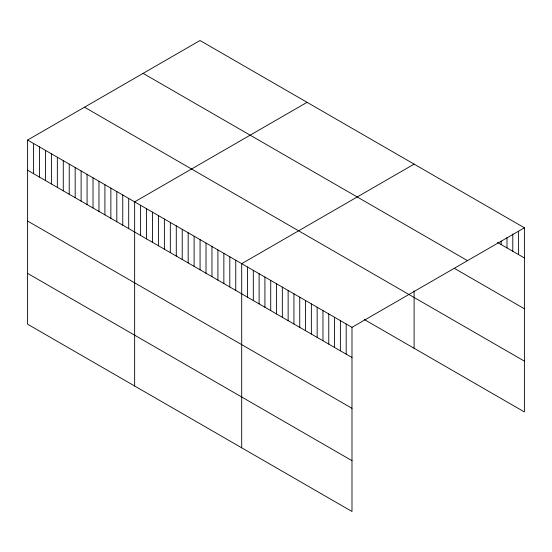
<?xml version="1.0" encoding="UTF-8"?>
<svg xmlns="http://www.w3.org/2000/svg" width="552" height="552" viewBox="0 0 552 552"><rect width="100%" height="100%" fill="white"/><g stroke="black" fill="none" stroke-linecap="round" stroke-linejoin="round"><path stroke-width="0.83" d="M27.6 140.056L351.99 327.343L351.99 511.483L27.6 324.197L27.6 140.056L200.01 40.517L524.4 227.803L524.4 411.944L364.299 319.511M307.057 102.32L134.647 201.859L134.647 386M414.11 164.123L241.7 263.663L241.7 447.803M351.99 327.343L524.4 227.803M497.552 242.466L524.4 257.97M143.113 73.368L467.503 260.647M454.744 268.562L524.4 308.782M524.4 361.132L84.497 107.212M27.6 170.223L351.99 357.51M27.6 221.035L351.99 408.321M27.6 273.385L351.99 460.672M518.597 231.343L518.597 254.617M512.787 234.027L512.787 251.263M506.984 237.574L506.984 247.917M501.181 241.114L501.181 244.564M414.11 290.911L414.11 348.264M346.187 323.989L346.187 354.156M340.384 320.636L340.384 350.803M334.574 317.29L334.574 347.456M328.771 313.936L328.771 344.103M322.968 310.583L322.968 340.75M317.158 307.236L317.158 337.396M311.356 303.883L311.356 334.05M305.553 300.529L305.553 330.696M299.75 297.176L299.75 327.343M293.94 293.83L293.94 323.996M288.137 290.476L288.137 320.643M282.334 287.123L282.334 317.29M276.524 283.776L276.524 313.936M270.721 280.423L270.721 310.59M264.919 277.07L264.919 307.236M259.116 273.723L259.116 303.883M253.306 270.37L253.306 300.536M247.503 267.016L247.503 297.183M235.752 260.233L235.752 290.4M229.804 256.797L229.804 286.964M223.857 253.368L223.857 283.528M217.909 249.932L217.909 280.099M211.961 246.496L211.961 276.662M206.013 243.066L206.013 273.226M200.065 239.63L200.065 269.797M194.118 236.194L194.118 266.361M188.17 232.765L188.17 262.931M182.229 229.328L182.229 259.495M176.281 225.899L176.281 256.059M170.333 222.463L170.333 252.63M164.386 219.027L164.386 249.193M158.438 215.597L158.438 245.764M152.49 212.161L152.49 242.328M146.542 208.725L146.542 238.892M140.594 205.296L140.594 235.462M128.699 198.43L128.699 228.59M122.758 194.994L122.758 225.161M116.81 191.558L116.81 221.725M110.862 188.128L110.862 218.295M104.915 184.692L104.915 214.859M98.967 181.263L98.967 211.423M93.019 177.827L93.019 207.994M87.071 174.391L87.071 204.557M81.123 170.961L81.123 201.128M75.175 167.525L75.175 197.692M69.228 164.089L69.228 194.256M63.28 160.66L63.28 190.826M57.339 157.223L57.339 187.39M51.391 153.794L51.391 183.954M45.443 150.358L45.443 180.525M39.496 146.922L39.496 177.088M33.548 143.492L33.548 173.659"/></g></svg>
